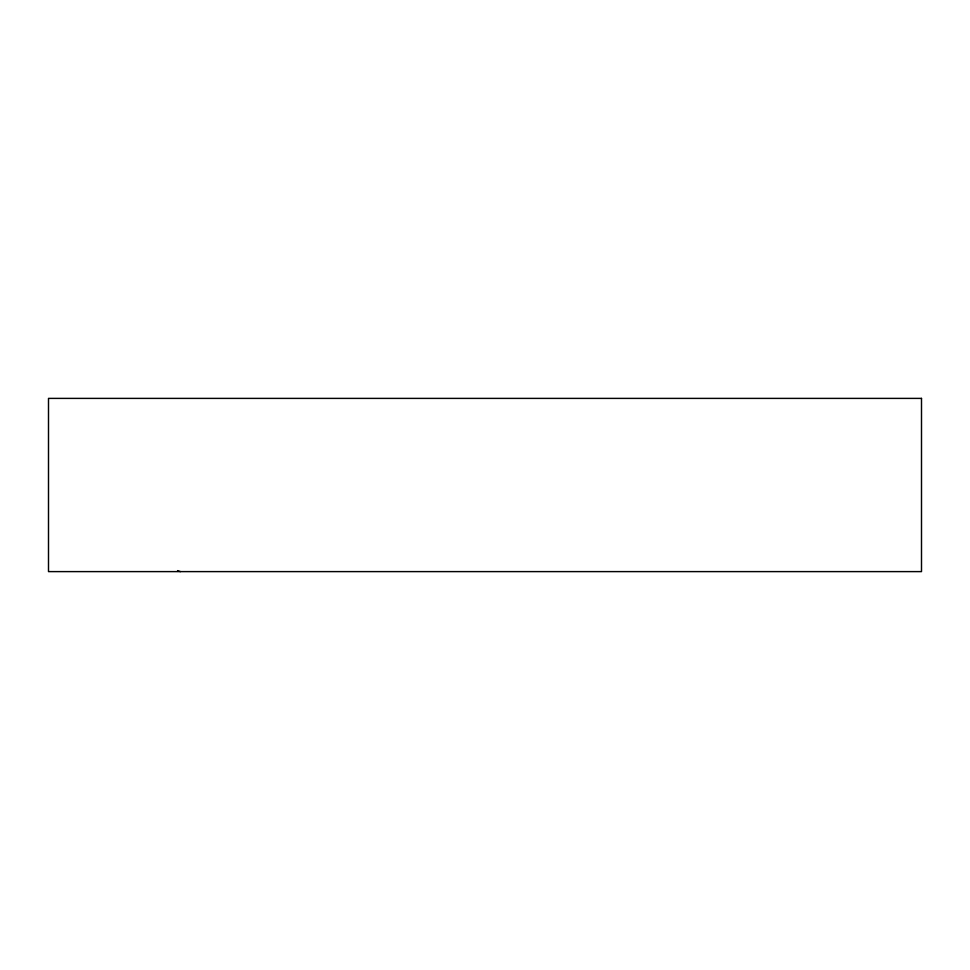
<?xml version="1.0" encoding="UTF-8"?>
<svg xmlns="http://www.w3.org/2000/svg" width="970" height="970" viewBox="0 0 970 970"><rect width="100%" height="100%" fill="white"/><g stroke="black" fill="none" stroke-linecap="round" stroke-linejoin="round"><path stroke-width="1.45" d="M177.558 570.615L180.384 571.609M921.5 398.391L48.5 398.391L48.5 571.609L921.5 571.609L921.5 398.391"/></g></svg>
